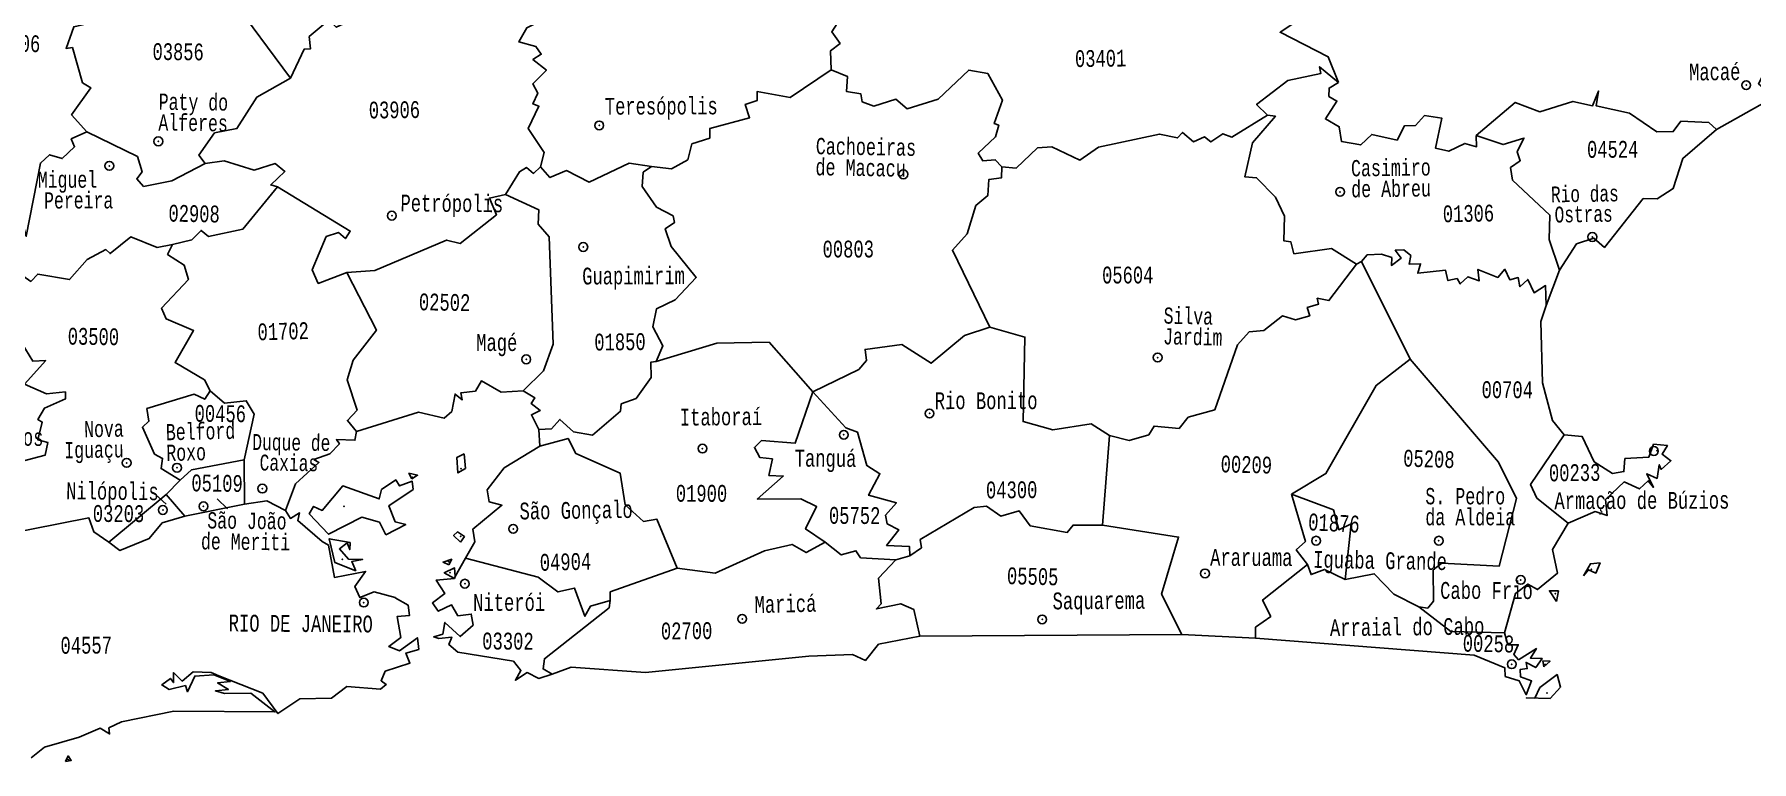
# Model space of a CAD drawing. Header units: millimetres. Extents: x 9851 to 10267, y 23387 to 23778.
# Drawn here: x 10155.29 to 10172.94, y 23494.13 to 23501.61 of the extents above; entities that cross this region are included whole.
import ezdxf
from ezdxf.enums import TextEntityAlignment as Align

# ---------------------------------------------------------------- set-up
doc = ezdxf.new("R2010")
doc.units = ezdxf.units.MM
doc.layers.add('3', color=7, linetype='Continuous')
doc.styles.add('MONOTXT', font='MONOTXT', dxfattribs={"height": 0.2})

# ---------------------------------------------------------------- blocks, each defined once
blk = doc.blocks.new('SEDE')
at = {"layer": '3', "color": 7, "linetype": 'Continuous'}
blk.add_circle((0, 0), 0.00451, dxfattribs=at)

msp = doc.modelspace()

# ---------------------------------------------------------------- linework, layer by layer
at = {"color": 7, "linetype": 'Continuous'}
for p, q in [((10157.923, 23501.156), (10157.264, 23502.047)), ((10168.93, 23499.271), (10168.877, 23499.246)), ((10169.429, 23498.269), (10168.93, 23499.271)), ((10170.965, 23499.182), (10170.826, 23498.82)), ((10160.487, 23497.373), (10160.477, 23497.546)), ((10166.268, 23496.562), (10166.341, 23497.482)), ((10157.45, 23496.776), (10157.447, 23497.233)), ((10156.645, 23496.876), (10156.79, 23497.023)), ((10156.056, 23496.388), (10156.645, 23496.876)), ((10156.646, 23496.776), (10156.538, 23496.878)), ((10156.646, 23496.776), (10156.538, 23496.878)), ((10156.646, 23496.776), (10156.538, 23496.878)), ((10156.646, 23496.776), (10156.538, 23496.878)), ((10156.838, 23496.655), (10156.645, 23496.876)), ((10157.278, 23496.73), (10157.17, 23496.831)), ((10157.278, 23496.73), (10157.17, 23496.831)), ((10156.838, 23496.655), (10157.45, 23496.776)), ((10159.615, 23496.033), (10159.722, 23496.221)), ((10164.144, 23496.206), (10164.289, 23496.247)), ((10159.611, 23496.015), (10159.615, 23496.033)), ((10164.393, 23495.422), (10167.083, 23495.438)), ((10167.083, 23495.438), (10167.841, 23495.402))]:
    msp.add_line(p, q, dxfattribs=at)
for points in [[(10163.48, 23501.241), (10163.474, 23501.439), (10163.572, 23501.514), (10163.487, 23501.633), (10163.635, 23501.861), (10163.572, 23502.01), (10163.612, 23502.122)], [(10157.264, 23502.047), (10155.697, 23501.685), (10155.619, 23501.463), (10155.684, 23501.471), (10155.788, 23501.109), (10155.874, 23501.057), (10155.675, 23500.78), (10155.831, 23500.606)], [(10160.495, 23500.244), (10160.531, 23500.391), (10160.368, 23500.638), (10160.477, 23500.867), (10160.416, 23500.891), (10160.465, 23501.002), (10160.414, 23501.098), (10160.554, 23501.237), (10160.416, 23501.347), (10160.501, 23501.403), (10160.446, 23501.482), (10160.271, 23501.529), (10160.354, 23501.674), (10160.623, 23501.809), (10160.584, 23501.896), (10160.785, 23501.986)], [(10157.923, 23501.156), (10158.064, 23501.453), (10158.131, 23501.459), (10158.117, 23501.583), (10158.322, 23501.757), (10158.394, 23501.68), (10158.672, 23501.807), (10158.94, 23501.786)], [(10173.865, 23501.796), (10173.08, 23501.239), (10173.008, 23501.099), (10173.082, 23501.036), (10173.077, 23500.908), (10172.578, 23500.629)], [(10168.692, 23501.113), (10168.587, 23501.377), (10168.094, 23501.629), (10168.245, 23501.729)], [(10163.48, 23501.241), (10163.058, 23500.958), (10162.719, 23501.019), (10162.72, 23500.927), (10162.598, 23500.886), (10162.642, 23500.75), (10162.233, 23500.639), (10162.232, 23500.54), (10162.05, 23500.481), (10162.006, 23500.318), (10161.838, 23500.225), (10161.633, 23500.248)], [(10165.233, 23500.245), (10165.167, 23500.318), (10165.039, 23500.306), (10164.991, 23500.386), (10165.17, 23500.554), (10165.203, 23500.673), (10165.156, 23500.689), (10165.24, 23500.931), (10165.09, 23501.203), (10164.894, 23501.239), (10164.581, 23500.942), (10164.261, 23500.84), (10164.146, 23500.939), (10163.92, 23500.867), (10163.8, 23500.912), (10163.784, 23500.997), (10163.638, 23501.018), (10163.647, 23501.175), (10163.48, 23501.241)], [(10168.692, 23501.113), (10168.5, 23501.274), (10168.513, 23501.205), (10168.172, 23501.132), (10167.852, 23500.886), (10167.965, 23500.777)], [(10157.048, 23500.279), (10156.983, 23500.366), (10157.144, 23500.596), (10157.374, 23500.639), (10157.58, 23500.962), (10157.923, 23501.156)], [(10168.692, 23501.113), (10168.596, 23501.054), (10168.594, 23500.969), (10168.678, 23500.921), (10168.56, 23500.737), (10168.701, 23500.657), (10168.723, 23500.506), (10168.922, 23500.471), (10169.036, 23500.579), (10169.295, 23500.52), (10169.371, 23500.665), (10169.486, 23500.67), (10169.579, 23500.773), (10169.757, 23500.745), (10169.69, 23500.437), (10169.826, 23500.405), (10169.992, 23500.486), (10170.113, 23500.451), (10170.107, 23500.568)], [(10170.107, 23500.568), (10170.51, 23500.907), (10170.762, 23500.812), (10171.102, 23500.918), (10171.302, 23500.872), (10171.367, 23501.024), (10171.342, 23500.872), (10171.683, 23500.798), (10171.966, 23500.604), (10172.133, 23500.607), (10172.212, 23500.714), (10172.498, 23500.702), (10172.578, 23500.629)], [(10165.233, 23500.245), (10165.381, 23500.231), (10165.599, 23500.439), (10165.748, 23500.449), (10166.037, 23500.313), (10166.226, 23500.448), (10166.855, 23500.581), (10167.04, 23500.543), (10167.091, 23500.598), (10167.205, 23500.503), (10167.315, 23500.552), (10167.381, 23500.501), (10167.506, 23500.585), (10167.599, 23500.549), (10167.965, 23500.777)], [(10167.965, 23500.777), (10168.045, 23500.765), (10167.809, 23500.491), (10167.732, 23500.142), (10167.851, 23500.133), (10168.045, 23499.933), (10168.138, 23499.737), (10168.131, 23499.485), (10168.204, 23499.473), (10168.235, 23499.351), (10168.622, 23499.406), (10168.877, 23499.246)], [(10155.146, 23499.752), (10155.209, 23499.531), (10155.355, 23500.283), (10155.447, 23500.369), (10155.578, 23500.33), (10155.706, 23500.451), (10155.672, 23500.532), (10155.831, 23500.606)], [(10155.831, 23500.606), (10156.352, 23500.35), (10156.4, 23500.192), (10156.344, 23500.12), (10156.415, 23500.043), (10156.704, 23500.1), (10157.048, 23500.279)], [(10170.107, 23500.568), (10170.387, 23500.474), (10170.599, 23500.54), (10170.531, 23500.398), (10170.562, 23500.307), (10170.46, 23500.238), (10170.48, 23500.108), (10170.866, 23499.747), (10170.858, 23499.497), (10170.965, 23499.182)], [(10172.578, 23500.629), (10172.232, 23500.332), (10172.133, 23500.022), (10171.968, 23499.916), (10171.826, 23499.918), (10171.427, 23499.417), (10171.316, 23499.513), (10171.14, 23499.453), (10170.965, 23499.182)], [(10157.789, 23500.04), (10157.721, 23500.059), (10157.867, 23500.197), (10157.768, 23500.278), (10157.55, 23500.212), (10157.242, 23500.308), (10157.048, 23500.279)], [(10160.133, 23499.961), (10160.277, 23500.195), (10160.348, 23500.238), (10160.422, 23500.177), (10160.495, 23500.244)], [(10160.495, 23500.244), (10160.59, 23500.135), (10160.761, 23500.206), (10160.992, 23500.089), (10161.405, 23500.284), (10161.633, 23500.248)], [(10161.683, 23498.244), (10161.752, 23498.406), (10161.649, 23498.602), (10161.685, 23498.784), (10161.877, 23498.877), (10162.094, 23499.108), (10161.837, 23499.427), (10161.773, 23499.607), (10161.869, 23499.672), (10161.858, 23499.741), (10161.687, 23499.83), (10161.539, 23500.042), (10161.547, 23500.19), (10161.633, 23500.248)], [(10165.11, 23498.596), (10164.727, 23499.387), (10164.877, 23499.555), (10164.968, 23499.847), (10165.089, 23499.949), (10165.102, 23500.116), (10165.23, 23500.131), (10165.233, 23500.245)], [(10157.789, 23500.04), (10157.436, 23499.605), (10157.082, 23499.529), (10157.006, 23499.591), (10156.909, 23499.493), (10156.713, 23499.447)], [(10158.503, 23499.16), (10158.209, 23499.046), (10158.148, 23499.185), (10158.291, 23499.528), (10158.418, 23499.569), (10158.488, 23499.507), (10158.539, 23499.585), (10157.789, 23500.04)], [(10158.503, 23499.16), (10158.792, 23499.179), (10159.529, 23499.492), (10159.668, 23499.457), (10160.041, 23499.752), (10159.968, 23499.923), (10160.133, 23499.961)], [(10160.133, 23499.961), (10160.477, 23499.802), (10160.468, 23499.657), (10160.582, 23499.525), (10160.624, 23498.423), (10160.525, 23498.148), (10160.314, 23497.943)], [(10156.713, 23499.447), (10156.554, 23499.415), (10156.283, 23499.526), (10156.071, 23499.354), (10156.027, 23499.395), (10155.834, 23499.293), (10155.655, 23499.086), (10155.327, 23499.142), (10155.255, 23499.067), (10155.174, 23499.124), (10155.146, 23499.009), (10154.92, 23498.986), (10154.869, 23498.872), (10154.552, 23498.649), (10154.531, 23498.374)], [(10157.1, 23497.942), (10157.042, 23498.054), (10156.739, 23498.233), (10156.928, 23498.562), (10156.647, 23498.682), (10156.599, 23498.794), (10156.875, 23499.088), (10156.831, 23499.235), (10156.661, 23499.344), (10156.713, 23499.447)], [(10168.93, 23499.271), (10168.987, 23499.34), (10169.137, 23499.347), (10169.24, 23499.312), (10169.238, 23499.231), (10169.339, 23499.307), (10169.277, 23499.388), (10169.366, 23499.393), (10169.437, 23499.333), (10169.421, 23499.244), (10169.537, 23499.249), (10169.508, 23499.151), (10169.792, 23499.183), (10169.818, 23499.076), (10169.912, 23499.097), (10169.945, 23499.042), (10170.024, 23499.116), (10170.138, 23499.073), (10170.127, 23499.191), (10170.331, 23499.108), (10170.403, 23499.192), (10170.454, 23499.085), (10170.54, 23499.107), (10170.558, 23499.013), (10170.638, 23499.087), (10170.704, 23498.951), (10170.822, 23499.025), (10170.826, 23498.82)], [(10158.601, 23497.523), (10158.51, 23497.639), (10158.609, 23497.743), (10158.506, 23498.055), (10158.568, 23498.258), (10158.808, 23498.565), (10158.503, 23499.16)], [(10166.341, 23497.482), (10166.543, 23497.433), (10166.743, 23497.489), (10166.798, 23497.581), (10167.055, 23497.555), (10167.15, 23497.672), (10167.422, 23497.748), (10167.655, 23498.417), (10167.777, 23498.549), (10167.925, 23498.562), (10168.117, 23498.714), (10168.251, 23498.673), (10168.399, 23498.714), (10168.373, 23498.799), (10168.489, 23498.834), (10168.475, 23498.895), (10168.595, 23498.87), (10168.877, 23499.246)], [(10171.011, 23497.491), (10170.893, 23497.637), (10170.789, 23498.025), (10170.772, 23498.656), (10170.826, 23498.82)], [(10155.191, 23498.012), (10155.41, 23498.253), (10155.278, 23498.246), (10155.164, 23498.434), (10155.027, 23498.462), (10155.064, 23498.706), (10154.531, 23498.374)], [(10163.292, 23497.932), (10163.763, 23498.162), (10163.843, 23498.253), (10163.828, 23498.368), (10164.205, 23498.419), (10164.508, 23498.226), (10164.85, 23498.513), (10165.11, 23498.596)], [(10165.11, 23498.596), (10165.471, 23498.495), (10165.453, 23497.626), (10165.758, 23497.543), (10166.153, 23497.605), (10166.341, 23497.482)], [(10161.683, 23498.244), (10162.306, 23498.431), (10162.842, 23498.442), (10163.292, 23497.932)], [(10161.683, 23498.244), (10161.627, 23498.236), (10161.629, 23498.079), (10161.475, 23497.864), (10161.323, 23497.808), (10161.315, 23497.732), (10161.026, 23497.488), (10160.834, 23497.522), (10160.693, 23497.648), (10160.607, 23497.553), (10160.477, 23497.546)], [(10168.21, 23496.879), (10168.564, 23497.092), (10169.082, 23497.999), (10169.429, 23498.269)], [(10169.429, 23498.269), (10170.338, 23497.208), (10170.522, 23496.837), (10170.344, 23496.14), (10169.756, 23496.172), (10169.668, 23496.102), (10169.671, 23495.782), (10169.61, 23495.71), (10169.52, 23495.722)], [(10160.314, 23497.943), (10160.088, 23497.928), (10159.886, 23498.045), (10159.825, 23497.94), (10159.674, 23497.922), (10159.688, 23497.85), (10159.615, 23497.909), (10159.583, 23497.731), (10159.503, 23497.663), (10159.239, 23497.722), (10158.601, 23497.523)], [(10155.191, 23498.012), (10155.418, 23497.911), (10155.612, 23497.932), (10155.613, 23497.862), (10155.395, 23497.763), (10155.327, 23497.649), (10155.373, 23497.621), (10155.329, 23497.438), (10155.432, 23497.411), (10155.403, 23497.281), (10155.157, 23497.217), (10154.646, 23497.326), (10154.484, 23497.075), (10154.522, 23496.972), (10154.405, 23496.967)], [(10156.79, 23497.023), (10156.594, 23497.144), (10156.609, 23497.248), (10156.526, 23497.293), (10156.402, 23497.569), (10156.47, 23497.63), (10156.448, 23497.761), (10156.936, 23497.909), (10157.043, 23497.856), (10157.1, 23497.942)], [(10157.447, 23497.233), (10157.551, 23497.702), (10157.469, 23497.84), (10157.247, 23497.816), (10157.1, 23497.942)], [(10160.477, 23497.546), (10160.4, 23497.697), (10160.491, 23497.74), (10160.397, 23497.813), (10160.435, 23497.871), (10160.314, 23497.943)], [(10163.292, 23497.932), (10163.11, 23497.403), (10162.764, 23497.431), (10162.692, 23497.361), (10162.748, 23497.256), (10162.876, 23497.242), (10162.84, 23497.073), (10162.987, 23497.067), (10162.72, 23496.83), (10163.169, 23496.832), (10163.331, 23496.753), (10163.218, 23496.523), (10163.419, 23496.386)], [(10163.292, 23497.932), (10163.632, 23497.561), (10163.752, 23497.519), (10163.847, 23497.174), (10163.981, 23497.09), (10163.865, 23496.869), (10164.15, 23496.791), (10164.04, 23496.664), (10164.057, 23496.574), (10164.177, 23496.513), (10164.05, 23496.354), (10164.285, 23496.343), (10164.289, 23496.247)], [(10157.874, 23496.713), (10157.974, 23496.987), (10158.216, 23497.207), (10158.163, 23497.238), (10158.328, 23497.295), (10158.427, 23497.398), (10158.396, 23497.441), (10158.587, 23497.435), (10158.601, 23497.523)], [(10159.722, 23496.221), (10159.817, 23496.39), (10159.798, 23496.522), (10160.096, 23496.767), (10159.965, 23496.803), (10159.944, 23496.926), (10160.119, 23497.151), (10160.487, 23497.373)], [(10161.896, 23496.121), (10161.69, 23496.622), (10161.552, 23496.601), (10161.363, 23496.771), (10161.311, 23497.098), (10160.856, 23497.3), (10160.777, 23497.453), (10160.487, 23497.373)], [(10171.055, 23496.583), (10170.733, 23496.84), (10170.667, 23496.981), (10171.011, 23497.491)], [(10171.055, 23496.583), (10171.332, 23496.701), (10171.454, 23496.661), (10171.437, 23496.826), (10171.628, 23497.006), (10171.785, 23496.935), (10171.877, 23497.019), (10171.93, 23496.95), (10171.862, 23497.091), (10171.967, 23497.042), (10171.99, 23497.183), (10172.011, 23497.135), (10172.109, 23497.224), (10172.018, 23497.29), (10172.073, 23497.379), (10171.932, 23497.393), (10171.883, 23497.262), (10171.637, 23497.247), (10171.627, 23497.112), (10171.508, 23497.092), (10171.32, 23497.213), (10171.198, 23497.472), (10171.011, 23497.491)], [(10156.79, 23497.023), (10156.907, 23497.131), (10157.447, 23497.233)], [(10159.71, 23497.295), (10159.634, 23497.259), (10159.644, 23497.099), (10159.724, 23497.146), (10159.71, 23497.295)], [(10158.904, 23496.461), (10159.109, 23496.567), (10159.001, 23496.595), (10158.936, 23496.761), (10159.185, 23496.929), (10159.175, 23497.014), (10159.043, 23496.966), (10159.005, 23497.027), (10158.858, 23496.928), (10158.836, 23496.832), (10158.462, 23496.966), (10158.251, 23496.714), (10158.161, 23496.755), (10158.117, 23496.677), (10158.316, 23496.469), (10158.657, 23496.645), (10158.838, 23496.592), (10158.904, 23496.461)], [(10159.172, 23497.039), (10159.141, 23497.095), (10159.23, 23497.075), (10159.172, 23497.039)], [(10157.45, 23496.776), (10157.681, 23496.813), (10157.874, 23496.713)], [(10168.375, 23496.156), (10168.26, 23496.308), (10168.354, 23496.393), (10168.21, 23496.879)], [(10168.21, 23496.879), (10168.641, 23496.719), (10168.698, 23496.514), (10168.824, 23496.574), (10168.763, 23496.005)], [(10154.012, 23496.15), (10154.313, 23496.235), (10154.517, 23496.168), (10154.821, 23496.193), (10154.874, 23496.411), (10154.969, 23496.463), (10155.852, 23496.637), (10155.904, 23496.492), (10156.056, 23496.388)], [(10155.261, 23494.172), (10155.398, 23494.281), (10155.751, 23494.384), (10155.969, 23494.475), (10156.066, 23494.417), (10156.059, 23494.477), (10156.187, 23494.54), (10156.725, 23494.649), (10157.765, 23494.642), (10157.517, 23494.834), (10157.247, 23494.831), (10157.153, 23494.859), (10157.287, 23494.873), (10157.175, 23494.94), (10157.307, 23494.955), (10157.137, 23495.025), (10156.94, 23495.011), (10156.865, 23494.849), (10156.844, 23494.913), (10156.679, 23494.873), (10156.602, 23494.92), (10156.691, 23494.987), (10156.722, 23494.944), (10156.722, 23495.046), (10156.812, 23494.96), (10156.925, 23495.056), (10157.108, 23495.046), (10157.157, 23495.026), (10157.187, 23495.014), (10157.639, 23494.836), (10157.795, 23494.625), (10158.021, 23494.778), (10158.347, 23494.785), (10158.503, 23494.904), (10158.848, 23494.876), (10158.908, 23494.924), (10158.855, 23494.963), (10158.898, 23495.06), (10159.151, 23495.145), (10159.11, 23495.247), (10159.243, 23495.285), (10159.229, 23495.405), (10159.043, 23495.271), (10158.934, 23495.313), (10159.058, 23495.407), (10159.02, 23495.622), (10159.147, 23495.633), (10159.133, 23495.741), (10159.001, 23495.816), (10159, 23495.818), (10158.785, 23495.875), (10158.637, 23495.818), (10158.586, 23495.932), (10158.695, 23496.087), (10158.376, 23496.025), (10158.315, 23496.357), (10158.249, 23496.394), (10157.998, 23496.609), (10158.017, 23496.687), (10157.923, 23496.631), (10157.874, 23496.713)], [(10156.056, 23496.388), (10156.17, 23496.302), (10156.473, 23496.426), (10156.607, 23496.586), (10156.838, 23496.655)], [(10166.268, 23496.562), (10165.967, 23496.563), (10165.907, 23496.488), (10165.525, 23496.556), (10165.411, 23496.71), (10165.225, 23496.656), (10165.076, 23496.757), (10164.949, 23496.745), (10164.396, 23496.414), (10164.407, 23496.329), (10164.289, 23496.247)], [(10159.671, 23496.388), (10159.601, 23496.457), (10159.639, 23496.492), (10159.712, 23496.444), (10159.671, 23496.388)], [(10166.268, 23496.562), (10167.05, 23496.44), (10166.875, 23495.851), (10167.083, 23495.438)], [(10170.398, 23495.456), (10170.513, 23495.86), (10170.64, 23495.956), (10170.737, 23495.899), (10170.943, 23496.068), (10170.892, 23496.311), (10171.055, 23496.583)], [(10158.595, 23496.092), (10158.381, 23496.178), (10158.322, 23496.423), (10158.537, 23496.382), (10158.534, 23496.311), (10158.505, 23496.381), (10158.427, 23496.318), (10158.519, 23496.213), (10158.665, 23496.21), (10158.554, 23496.187), (10158.595, 23496.092)], [(10161.896, 23496.121), (10162.288, 23496.068), (10162.796, 23496.299), (10163.078, 23496.364), (10163.223, 23496.28), (10163.419, 23496.386)], [(10163.419, 23496.386), (10163.584, 23496.256), (10163.735, 23496.299), (10163.783, 23496.227), (10164.144, 23496.206)], [(10159.553, 23496.153), (10159.493, 23496.183), (10159.582, 23496.211), (10159.553, 23496.153)], [(10159.611, 23496.015), (10159.505, 23496.072), (10159.61, 23496.123), (10159.615, 23496.033)], [(10159.722, 23496.221), (10160.469, 23496.028), (10160.672, 23495.876), (10160.842, 23495.915), (10160.95, 23495.626), (10161.006, 23495.73), (10161.209, 23495.787)], [(10161.209, 23495.787), (10161.21, 23495.876), (10161.896, 23496.121)], [(10164.144, 23496.206), (10163.967, 23496.018), (10163.994, 23495.754), (10163.945, 23495.701), (10164.195, 23495.754), (10164.331, 23495.694), (10164.393, 23495.422)], [(10167.841, 23495.402), (10167.842, 23495.512), (10167.997, 23495.624), (10167.914, 23495.791), (10168.375, 23496.156)], [(10168.375, 23496.156), (10168.411, 23496.054), (10168.549, 23496.107), (10168.763, 23496.005)], [(10171.212, 23496.042), (10171.283, 23496.165), (10171.382, 23496.174), (10171.338, 23496.069), (10171.263, 23496.103), (10171.212, 23496.042)], [(10160.614, 23495.029), (10160.475, 23494.986), (10160.358, 23495.047), (10160.235, 23494.968), (10160.292, 23495.067), (10160.215, 23495.163), (10159.645, 23495.256), (10159.552, 23495.335), (10159.581, 23495.412), (10159.448, 23495.396), (10159.397, 23495.414), (10159.488, 23495.443), (10159.511, 23495.563), (10159.669, 23495.417), (10159.802, 23495.534), (10159.782, 23495.648), (10159.644, 23495.631), (10159.58, 23495.742), (10159.442, 23495.677), (10159.383, 23495.763), (10159.51, 23495.858), (10159.422, 23495.997), (10159.611, 23496.015)], [(10168.763, 23496.005), (10169.061, 23496.062), (10169.263, 23495.853), (10169.52, 23495.722)], [(10160.614, 23495.029), (10160.519, 23495.085), (10160.533, 23495.188), (10161.2, 23495.713), (10161.209, 23495.787)], [(10170.933, 23495.778), (10170.861, 23495.887), (10170.953, 23495.886), (10170.933, 23495.778)], [(10169.52, 23495.722), (10169.847, 23495.468), (10170.398, 23495.456)], [(10160.614, 23495.029), (10160.81, 23495.101), (10161.571, 23495.048), (10163.251, 23495.215), (10163.7, 23495.231), (10163.833, 23495.172), (10163.968, 23495.337), (10164.393, 23495.422)], [(10167.841, 23495.402), (10170.088, 23495.224), (10170.402, 23495.097), (10170.407, 23495.007), (10170.551, 23494.961), (10170.623, 23494.818), (10170.677, 23494.961), (10170.563, 23495.003), (10170.561, 23495.08), (10170.634, 23495.088), (10170.621, 23495.151), (10170.721, 23495.098), (10170.785, 23495.192), (10170.666, 23495.196), (10170.727, 23495.294), (10170.544, 23495.179), (10170.497, 23495.234), (10170.54, 23495.332), (10170.435, 23495.331), (10170.398, 23495.456)], [(10170.805, 23495.105), (10170.795, 23495.166), (10170.867, 23495.163), (10170.805, 23495.105)], [(10170.761, 23494.892), (10170.71, 23494.785), (10170.624, 23494.787), (10170.869, 23494.781), (10170.976, 23494.896), (10170.94, 23495.026), (10170.761, 23494.892)], [(10155.613, 23494.131), (10155.639, 23494.19), (10155.672, 23494.144), (10155.613, 23494.131)]]:
    msp.add_lwpolyline(points, dxfattribs=at)
for p in [(10172.883, 23501.085), (10156.566, 23500.507), (10161.097, 23500.671), (10156.063, 23500.255), (10164.222, 23500.168), (10168.71, 23499.988), (10158.966, 23499.743), (10171.302, 23499.524), (10160.933, 23499.421), (10160.347, 23498.266), (10166.835, 23498.285), (10164.491, 23497.71), (10162.158, 23497.349), (10163.61, 23497.491), (10156.241, 23497.202), (10156.758, 23497.152), (10171.965, 23497.326), (10159.176, 23497.055), (10159.676, 23497.144), (10157.635, 23496.938), (10156.613, 23496.718), (10157.03, 23496.755), (10158.474, 23496.757), (10159.673, 23496.448), (10160.213, 23496.524), (10168.463, 23496.402), (10169.724, 23496.402), (10158.457, 23496.21), (10159.55, 23496.188), (10171.293, 23496.107), (10159.563, 23496.075), (10159.716, 23495.96), (10167.322, 23496.066), (10170.566, 23495.999), (10158.677, 23495.766), (10170.922, 23495.859), (10162.566, 23495.599), (10165.649, 23495.593), (10170.474, 23495.132), (10170.814, 23495.132), (10170.835, 23494.836), (10155.641, 23494.152)]:
    msp.add_point(p, dxfattribs=at)

# ---------------------------------------------------------------- block references
for p, xscale, yscale, zscale, rotation in [((10172.883, 23501.085), 10.00001671952453, 10.00001671952453, 10, 2.019325941965448), ((10161.097, 23500.671), 10.00001483073249, 10.00001483073249, 10, 1.670965522006942), ((10156.566, 23500.507), 10, 10, 10, 1.533777124129221), ((10156.063, 23500.255), 10.00001591276827, 10.00001591276827, 10, 1.517760319073473), ((10164.222, 23500.168), 9.999987064656827, 9.999987064656827, 10, 1.763593129880117), ((10168.71, 23499.988), 9.999982961148353, 9.999982961148353, 10, 1.896530664885901), ((10158.966, 23499.743), 10, 10, 10, 1.604504984620784), ((10160.933, 23499.421), 10.0000220905615, 10.0000220905615, 10, 1.663223712508743), ((10171.302, 23499.524), 10.00001212152254, 10.00001212152254, 10, 1.972607755163746), ((10160.347, 23498.266), 10.00001042148968, 10.00001042148968, 10, 1.642406245597203), ((10166.835, 23498.285), 9.999979439641114, 9.999979439641114, 10, 1.838603818014305), ((10164.491, 23497.71), 10, 10, 10, 1.76705994628233), ((10163.61, 23497.491), 10, 10, 10, 1.739834123969459), ((10162.158, 23497.349), 10, 10, 10, 1.695257768354199), ((10171.935, 23497.324), 9.999977152395475, 9.999977152395475, 10, 1.98996737626613), ((10156.241, 23497.202), 10, 10, 10, 1.513226227876086), ((10156.758, 23497.152), 10.00002135666415, 10.00002135666415, 10, 1.528969228745169), ((10157.635, 23496.938), 10, 10, 10, 1.555394834145625), ((10157.03, 23496.755), 10, 10, 10, 1.535910795610387), ((10156.613, 23496.718), 10, 10, 10, 1.522834900663172), ((10160.213, 23496.524), 10.00001304309636, 10.00001304309636, 10, 1.633597671478229), ((10168.463, 23496.402), 10, 10, 10, 1.884780038118329), ((10169.724, 23496.402), 10, 10, 10, 1.922956361479056), ((10167.322, 23496.066), 10, 10, 10, 1.849812412024249), ((10159.716, 23495.96), 10.00002162218559, 10.00002162218559, 10, 1.616513934196222), ((10170.566, 23495.999), 10, 10, 10, 1.947782077127709), ((10158.677, 23495.766), 10, 10, 10, 1.583687437322427), ((10162.566, 23495.599), 10.00000000000001, 10.00000000000001, 10.00000000000001, 1.70353299093583), ((10165.649, 23495.593), 9.999987564584782, 9.999987564584782, 10, 1.798027524595451), ((10170.474, 23495.132), 9.999981470579497, 9.999981470579497, 10, 1.944048962327937)]:
    msp.add_blockref('SEDE', p, dxfattribs=dict(at, xscale=xscale, yscale=yscale, zscale=zscale, rotation=rotation))

# ---------------------------------------------------------------- texts
at = {"color": 7, "linetype": 'Continuous', "style": 'MONOTXT'}
for s, height, rotation, width, p in [('06206', 0.1724, 359.0493, 0.705893, (10155.09, 23501.514)), ('03856', 0.1724, 359.5399, 0.70588, (10156.77, 23501.428)), ('03401', 0.1725, 0.6945, 0.705881, (10166.249, 23501.36)), ('03906', 0.1725, 0.6533, 0.705895, (10158.992, 23500.831)), ('04524', 0.1726, 0.1152, 0.705883, (10171.511, 23500.425)), ('02908', 0.1726, 358.9324, 0.705892, (10156.934, 23499.764)), ('01306', 0.1727, 0.9903, 0.705872, (10170.029, 23499.766)), ('00803', 0.1727, 0.0899, 0.705876, (10163.656, 23499.4)), ('05604', 0.1727, 0.0027, 0.705884, (10166.528, 23499.133)), ('02502', 0.1728, 359.0053, 0.705877, (10159.508, 23498.853)), ('03500', 0.1728, 359.2459, 0.705877, (10155.899, 23498.501)), ('01702', 0.1728, 1.5659, 0.705879, (10157.849, 23498.555)), ('01850', 0.1728, 0.6424, 0.705881, (10161.31, 23498.446)), ('00704', 0.1728, 359.7633, 0.705891, (10170.428, 23497.954)), ('00456', 0.1729, 359.4708, 0.705881, (10157.203, 23497.709)), ('05208', 0.173, 358.1692, 0.705884, (10169.623, 23497.243)), ('00209', 0.173, 358.5069, 0.705871, (10167.747, 23497.185)), ('05109', 0.173, 359.2164, 0.705888, (10157.17, 23496.993)), ('01900', 0.173, 359.881, 0.70588, (10162.148, 23496.889)), ('04300', 0.173, 0.4125, 0.705886, (10165.335, 23496.925)), ('03203', 0.173, 359.7242, 0.70589, (10156.157, 23496.681)), ('S%%227o Jo%%227o ', 0.16668, 359.2427, 0.705886, (10157.528, 23496.611)), ('de Meriti', 0.1667, 359.2427, 0.705886, (10157.463, 23496.398)), ('04904', 0.1731, 1.4711, 0.705886, (10160.75, 23496.185)), ('05505', 0.1731, 358.6025, 0.705871, (10165.551, 23496.036)), ('02700', 0.1732, 0.5487, 0.705881, (10161.995, 23495.476)), ('04557', 0.1732, 0.3754, 0.705878, (10155.825, 23495.328)), ('03302', 0.1732, 359.7014, 0.705884, (10160.159, 23495.37)), ('00258', 0.1732, 358.9906, 0.705874, (10170.235, 23495.344))]:
    msp.add_text(s, height=height, rotation=rotation, dxfattribs=dict(at, width=width)).set_placement(p, align=Align.MIDDLE)
for s, height, rotation, width, p in [('Maca%%233', 0.1725, 0.4918, 0.705877, (10172.297, 23501.133)), ('Paty do ', 0.1668, 359.2315, 0.705879, (10156.569, 23500.832)), ('Teres%%243polis', 0.17252, 0.1856, 0.705879, (10161.155, 23500.781)), ('Alferes', 0.1668, 359.2315, 0.705879, (10156.566, 23500.618)), ('Cachoeiras', 0.1687, 359.0066, 0.705878, (10163.321, 23500.375)), ('de Macacu', 0.1687, 359.0066, 0.705878, (10163.318, 23500.159)), ('Casimiro ', 0.1676, 0.6134, 0.705871, (10168.823, 23500.147)), ('de Abreu', 0.1676, 0.6134, 0.705871, (10168.825, 23499.932)), ('Petr%%243polis', 0.17265, 359.5087, 0.705871, (10159.054, 23499.787)), ('Guapimirim', 0.1727, 0.1796, 0.705878, (10160.922, 23499.036)), ('Silva ', 0.1661, 358.6791, 0.705892, (10166.895, 23498.634)), ('Jardim', 0.1661, 358.6791, 0.705892, (10166.89, 23498.421)), ('Rio Bonito', 0.1729, 0.0629, 0.705879, (10164.545, 23497.754)), ('Itabora%%237', 0.17292, 0.4219, 0.705884, (10161.926, 23497.585)), ('Belford ', 0.1668, 1.2724, 0.70588, (10156.645, 23497.434)), ('Roxo', 0.1668, 1.2724, 0.70588, (10156.65, 23497.221)), ('Tangu%%225', 0.173, 359.629, 0.705887, (10163.105, 23497.164)), ('00233', 0.173, 0.6238, 0.705879, (10170.857, 23497.012)), ('S%%227o Gon%%231alo', 0.17304, 0.8342, 0.705883, (10160.279, 23496.62)), ('S. Pedro ', 0.168, 359.9679, 0.705887, (10169.586, 23496.776)), ('Arma%%231%%227o de B%%250zios', 0.17303, 0.1925, 0.705887, (10170.913, 23496.726)), ('05752', 0.173, 359.7245, 0.705893, (10163.457, 23496.576)), ('01876', 0.1731, 357.2588, 0.705875, (10168.379, 23496.51)), ('da Aldeia', 0.168, 359.9679, 0.705887, (10169.586, 23496.561)), ('Araruama', 0.1731, 359.7829, 0.705881, (10167.374, 23496.145)), ('Iguaba Grande', 0.1731, 359.0032, 0.705891, (10168.432, 23496.124)), ('Cabo Frio', 0.1731, 359.8672, 0.705886, (10169.738, 23495.805)), ('Maric%%225 ', 0.17316, 1.3347, 0.705894, (10162.695, 23495.658)), ('Saquarema', 0.1732, 0.3885, 0.705878, (10165.756, 23495.696)), ('Arraial do Cabo', 0.17326, 0.5851, 0.705878, (10168.606, 23495.421))]:
    msp.add_text(s, height=height, rotation=rotation, dxfattribs=dict(at, width=width)).set_placement(p)
for s, height, rotation, width, p in [('Miguel ', 0.1663, 0.0876, 0.705891, (10156.039, 23500.197)), ('Pereira', 0.1663, 0.0876, 0.705891, (10156.103, 23499.984)), ('Queimados', 0.1729, 359.1412, 0.705871, (10155.387, 23497.549)), ('Nova ', 0.1662, 0.97, 0.705889, (10156.31, 23497.64)), ('Igua%%231u', 0.1662, 0.97, 0.705889, (10156.208, 23497.425)), ('Nil%%243polis', 0.173, 359.3344, 0.705877, (10156.571, 23496.991)), ('RIO DE JANEIRO', 0.17317, 359.5846, 0.705885, (10158.771, 23495.632))]:
    msp.add_text(s, height=height, rotation=rotation, dxfattribs=dict(at, width=width)).set_placement(p, align=Align.TOP_RIGHT)
for s, height, rotation, width, p in [('Rio das ', 0.1629, 0.9341, 0.705881, (10171.276, 23499.886)), ('Ostras', 0.1629, 0.9341, 0.705881, (10171.214, 23499.677)), ('Duque de ', 0.1642, 359.2491, 0.705879, (10157.982, 23497.329)), ('Caxias', 0.1642, 359.2491, 0.705879, (10157.907, 23497.12))]:
    msp.add_text(s, height=height, rotation=rotation, dxfattribs=dict(at, width=width)).set_placement(p, align=Align.CENTER)
at = {"color": 7, "linetype": 'Continuous', "style": 'MONOTXT', "width": 0.705878}
msp.add_text('Mag%%233', height=0.1728, rotation=359.9306, dxfattribs=at).set_placement((10160.255, 23498.352), align=Align.RIGHT)
at = {"color": 7, "linetype": 'Continuous', "style": 'MONOTXT', "width": 0.705872}
msp.add_text('Niter%%243i', height=0.17314, rotation=0.0239, dxfattribs=at).set_placement((10159.801, 23495.854), align=Align.TOP_LEFT)

doc.saveas('drawing.dxf')
